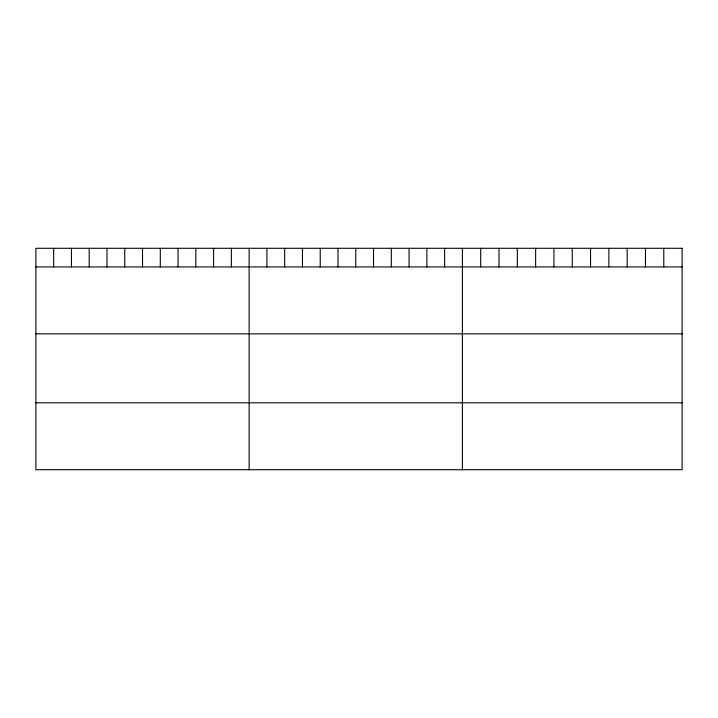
<?xml version="1.0" encoding="UTF-8"?>
<svg xmlns="http://www.w3.org/2000/svg" width="718" height="718" viewBox="0 0 718 718"><rect width="100%" height="100%" fill="white"/><g stroke="black" fill="none" stroke-linecap="round" stroke-linejoin="round"><path stroke-width="1.08" d="M35.9 266.934L682.1 266.934M35.9 333.852L682.1 333.852M35.9 402.798L682.1 402.798M663.791 248.284L663.791 266.934M645.482 248.284L645.482 266.934M627.173 248.284L627.173 266.934M608.864 248.284L608.864 266.934M590.555 248.284L590.555 266.934M572.246 248.284L572.246 266.934M553.937 248.284L553.937 266.934M535.628 248.284L535.628 266.934M517.319 248.284L517.319 266.934M499.01 248.284L499.01 266.934M480.701 248.284L480.701 266.934M462.392 248.284L462.392 469.716M444.621 248.284L444.621 266.934M426.851 248.284L426.851 266.934M409.08 248.284L409.08 266.934M391.31 248.284L391.31 266.934M373.539 248.284L373.539 266.934M355.769 248.284L355.769 266.934M337.998 248.284L337.998 266.934M320.228 248.284L320.228 266.934M302.457 248.284L302.457 266.934M284.687 248.284L284.687 266.934M266.916 248.284L266.916 266.934M249.146 248.284L249.146 469.716M231.375 248.284L231.375 266.934M213.605 248.284L213.605 266.934M195.834 248.284L195.834 266.934M178.064 248.284L178.064 266.934M160.293 248.284L160.293 266.934M142.523 248.284L142.523 266.934M124.752 248.284L124.752 266.934M106.982 248.284L106.982 266.934M89.212 248.284L89.212 266.934M71.441 248.284L71.441 266.934M53.67 248.284L53.67 266.934M682.1 248.284L35.9 248.284L35.9 469.716L682.1 469.716L682.1 248.284"/></g></svg>
